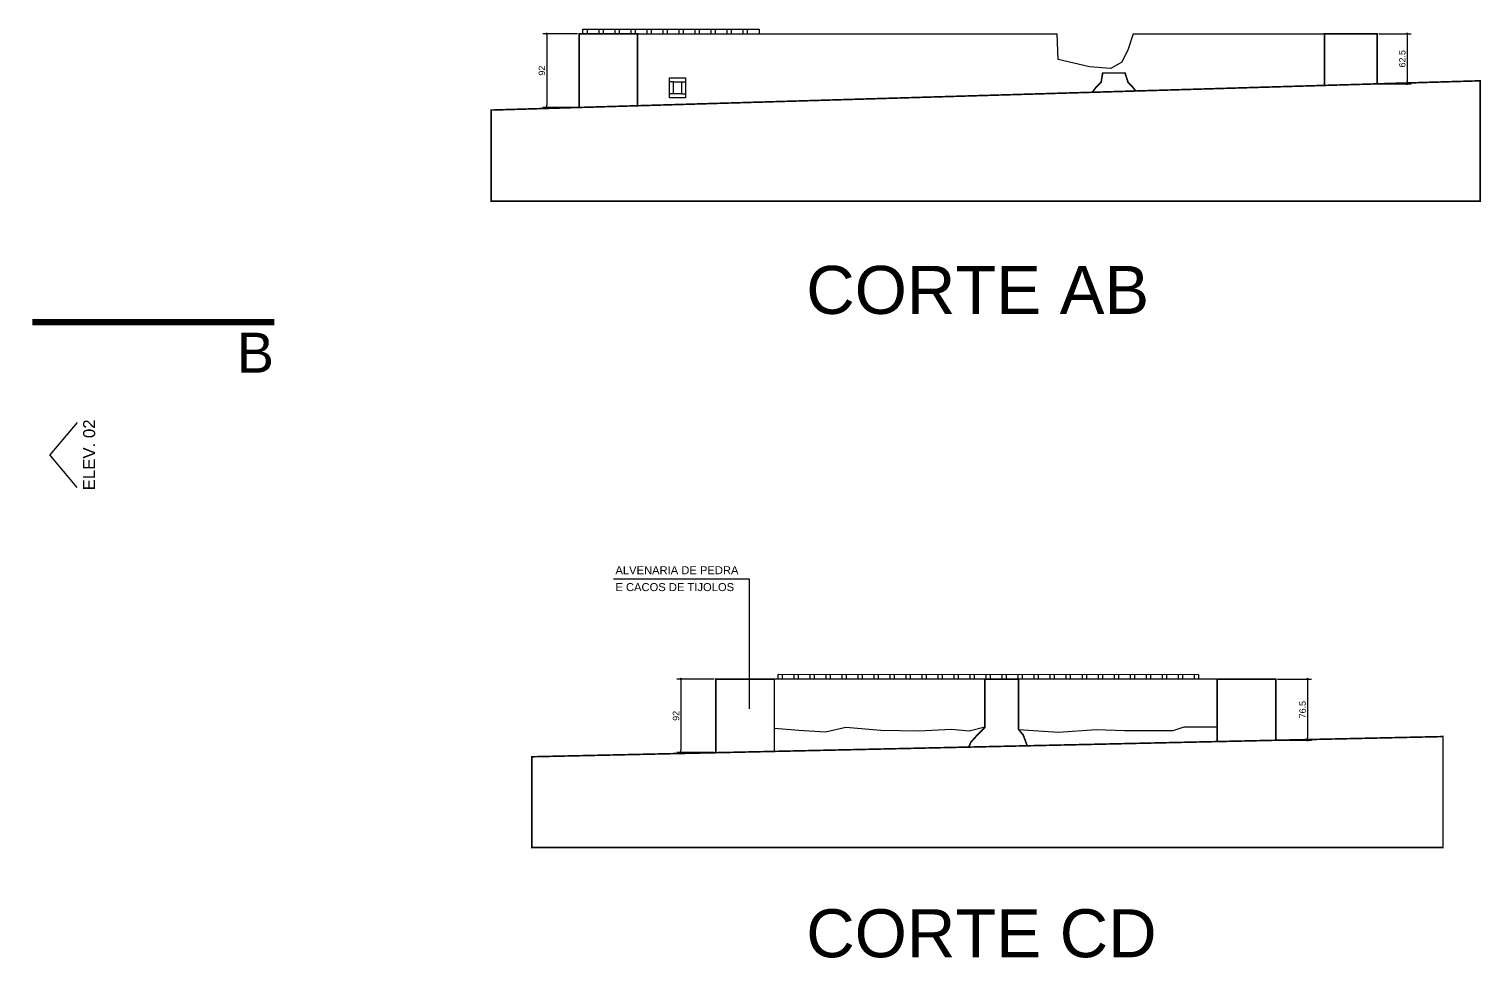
# Model space of a CAD drawing. Extents: x -35835 to -2852, y -1941 to 14855.
# Drawn here: x -10113 to -8299, y -6 to 1155 of the extents above; entities that cross this region are included whole.
import ezdxf

# ---------------------------------------------------------------- set-up
doc = ezdxf.new("R2010")
doc.units = 0
doc.header["$PDMODE"] = 35
doc.linetypes.add('CENTER2', pattern=[28.575, 19.05, -3.175, 3.175, -3.175])
doc.layers.get('0').update_dxf_attribs({"linetype": 'CONTINUOUS'})
doc.layers.get('DEFPOINTS').update_dxf_attribs({"linetype": 'CONTINUOUS'})
for name, color, linetype in [('COTA', 7, 'CONTINUOUS'), ('PAREDE', 7, 'CONTINUOUS'), ('PAREDE_FINA', 7, 'CONTINUOUS')]:
    doc.layers.add(name, color=color, linetype=linetype)
doc.styles.add('TEXTO', font='ARIAL.TTF')
doc.dimstyles.new('COTA', dxfattribs={"dimtxt": 8, "dimasz": 3, "dimexe": 5, "dimexo": 2, "dimgap": 2, "dimtad": 1, "dimdec": 1, "dimdsep": 46, "dimtxsty": 'TEXTO', "dimblk1": 'DOT', "dimblk2": 'DOT', "dimsah": 1, "dimcen": 0, "dimclrd": 256, "dimclre": 256, "dimclrt": 256, "dimadec": 0, "dimazin": 0, "dimtfac": 1, "dimtdec": 4, "dimtmove": 0, "dimatfit": 3, "dimldrblk": 'DOT', "dimfxl": 1, "dimtolj": 1, "dimtzin": 0, "dimarcsym": 0})

# ---------------------------------------------------------------- blocks, each defined once
blk = doc.blocks.new('_DOT')
at = {"color": 0, "linetype": 'ByBlock'}
blk.add_line((-0.5, 0), (-1, 0), dxfattribs=at)
at = {"color": 0, "linetype": 'ByBlock', "const_width": 0.5}
blk.add_lwpolyline([(-0.25, 0, 1), (0.25, 0, 1)], format="xyb", close=True, dxfattribs=at)
blk = doc.blocks.new('*D28')
at = {"layer": 'COTA', "lineweight": -2}
for p, q in [((-9427.4, 1149.1), (-9470.9, 1149.1)), ((-9465.9, 1146.1), (-9465.9, 1060.1)), ((-9427.4, 1057.1), (-9470.9, 1057.1))]:
    blk.add_line(p, q, dxfattribs=at)
at = {"layer": 'DEFPOINTS', "color": 0}
for p in [(-9425.4, 1149.1), (-9465.9, 1057.1), (-9425.4, 1057.1)]:
    blk.add_point(p, dxfattribs=at)
at = {"layer": 'COTA', "lineweight": -2, "xscale": 3, "yscale": 3, "zscale": 3}
for p, rotation in [((-9465.9, 1149.1), 90), ((-9465.9, 1057.1), 270)]:
    blk.add_blockref('_DOT', p, dxfattribs=dict(at, rotation=rotation))
at = {"layer": 'COTA', "insert": (-9472, 1103.1), "char_height": 8, "attachment_point": 5, "rotation": 90, "style": 'TEXTO'}
blk.add_mtext('\\A1;92', dxfattribs=at)
blk = doc.blocks.new('*D29')
at = {"layer": 'COTA', "lineweight": -2}
for p, q in [((-8426.4, 1149.1), (-8386, 1149.1)), ((-8391, 1146.1), (-8391, 1089.6)), ((-8426.4, 1086.6), (-8386, 1086.6))]:
    blk.add_line(p, q, dxfattribs=at)
at = {"layer": 'DEFPOINTS', "color": 0}
for p in [(-8428.4, 1149.1), (-8428.4, 1086.6), (-8391, 1086.6)]:
    blk.add_point(p, dxfattribs=at)
at = {"layer": 'COTA', "lineweight": -2, "xscale": 3, "yscale": 3, "zscale": 3}
for p, rotation in [((-8391, 1149.1), 90), ((-8391, 1086.6), 270)]:
    blk.add_blockref('_DOT', p, dxfattribs=dict(at, rotation=rotation))
at = {"layer": 'COTA', "insert": (-8397.1, 1117.9), "char_height": 8, "attachment_point": 5, "rotation": 90, "style": 'TEXTO'}
blk.add_mtext('\\A1;62.5', dxfattribs=at)
blk = doc.blocks.new('*D30')
at = {"layer": 'COTA', "lineweight": -2}
for p, q in [((-9256.6, 343), (-9303.3, 343)), ((-9298.3, 340), (-9298.3, 254)), ((-9256.6, 251), (-9303.3, 251))]:
    blk.add_line(p, q, dxfattribs=at)
at = {"layer": 'DEFPOINTS', "color": 0}
for p in [(-9254.6, 343), (-9298.3, 251), (-9254.6, 251)]:
    blk.add_point(p, dxfattribs=at)
at = {"layer": 'COTA', "lineweight": -2, "xscale": 3, "yscale": 3, "zscale": 3}
for p, rotation in [((-9298.3, 343), 90), ((-9298.3, 251), 270)]:
    blk.add_blockref('_DOT', p, dxfattribs=dict(at, rotation=rotation))
at = {"layer": 'COTA', "insert": (-9304.4, 297), "char_height": 8, "attachment_point": 5, "rotation": 90, "style": 'TEXTO'}
blk.add_mtext('\\A1;92', dxfattribs=at)
blk = doc.blocks.new('*D31')
at = {"layer": 'COTA', "lineweight": -2}
for p, q in [((-8553.1, 343), (-8510.5, 343)), ((-8515.5, 340), (-8515.5, 269.5)), ((-8553.1, 266.5), (-8510.5, 266.5))]:
    blk.add_line(p, q, dxfattribs=at)
at = {"layer": 'DEFPOINTS', "color": 0}
for p in [(-8555.1, 343), (-8555.1, 266.5), (-8515.5, 266.5)]:
    blk.add_point(p, dxfattribs=at)
at = {"layer": 'COTA', "lineweight": -2, "xscale": 3, "yscale": 3, "zscale": 3}
for p, rotation in [((-8515.5, 343), 90), ((-8515.5, 266.5), 270)]:
    blk.add_blockref('_DOT', p, dxfattribs=dict(at, rotation=rotation))
at = {"layer": 'COTA', "insert": (-8521.6, 304.7), "char_height": 8, "attachment_point": 5, "rotation": 90, "style": 'TEXTO'}
blk.add_mtext('\\A1;76.5', dxfattribs=at)

msp = doc.modelspace()

# ---------------------------------------------------------------- linework, layer by layer
at = {"layer": 'PAREDE', "const_width": 2}
for points in [[(-9425.42, 1057.11), (-9425.42, 1149.11), (-9352.42, 1149.11), (-9352.42, 1059.27)], [(-8494.32, 1084.66), (-8494.32, 1149.11), (-8428.42, 1149.11), (-8428.42, 1086.61)], [(-8784.45, 1076.07), (-8779.99, 1081.95), (-8773.38, 1088.56), (-8771.42, 1100.13), (-8743.42, 1100.13), (-8739.65, 1088.23), (-8733.69, 1082.28), (-8730.24, 1077.68)], [(-9254.6, 250.95), (-9254.6, 342.95), (-9181.6, 342.95), (-9181.6, 252.57)], [(-8938.72, 257.95), (-8936.18, 263.88), (-8926.98, 274.22), (-8918.54, 282.67), (-8918.54, 342.95), (-8876.54, 342.95), (-8876.54, 280.1), (-8870.68, 273.07), (-8865.7, 259.57)], [(-8628.54, 264.82), (-8628.54, 342.95), (-8555.1, 342.95), (-8555.1, 266.45)]]:
    msp.add_lwpolyline(points, dxfattribs=at)
for points in [[(-8299.81, 1090.41), (-8299.81, 939.98), (-9535.4, 939.98), (-9535.4, 1053.85)], [(-9484.66, 245.85), (-9484.66, 132.49), (-8346.2, 132.49), (-8346.2, 271.08)]]:
    msp.add_lwpolyline(points, close=True, dxfattribs=at)
at = {"layer": 'PAREDE_FINA'}
for points in [[(-9420.65, 1149.11), (-9420.65, 1155.09)], [(-9420.65, 1155.03), (-9200.65, 1155.03), (-9200.65, 1149.02)], [(-9415.65, 1155.09), (-9415.65, 1149.1)], [(-9400.65, 1149.11), (-9400.65, 1155.09)], [(-9395.65, 1155.09), (-9395.65, 1149.1)], [(-9380.65, 1149.11), (-9380.65, 1155.09)], [(-9375.65, 1155.09), (-9375.65, 1149.1)], [(-9360.65, 1149.08), (-9360.65, 1155.06)], [(-9355.65, 1155.06), (-9355.65, 1149.07)], [(-9352.42, 1149.11), (-8828.43, 1149.11)], [(-9340.65, 1149.08), (-9340.65, 1155.06)], [(-9335.65, 1155.06), (-9335.65, 1149.07)], [(-9320.65, 1149.08), (-9320.65, 1155.06)], [(-9315.65, 1155.06), (-9315.65, 1149.07)], [(-9300.65, 1149.08), (-9300.65, 1155.06)], [(-9295.65, 1155.06), (-9295.65, 1149.07)], [(-9280.65, 1149.05), (-9280.65, 1155.03)], [(-9275.65, 1155.03), (-9275.65, 1149.04)], [(-9260.65, 1149.05), (-9260.65, 1155.03)], [(-9255.65, 1155.03), (-9255.65, 1149.04)], [(-9240.65, 1149.05), (-9240.65, 1155.03)], [(-9235.65, 1155.03), (-9235.65, 1149.04)], [(-9220.65, 1149.05), (-9220.65, 1155.03)], [(-9215.65, 1155.03), (-9215.65, 1149.04)], [(-8733.43, 1149.11), (-8739.51, 1129.76), (-8747.55, 1113.67), (-8761.35, 1105.63), (-8787.79, 1107.93), (-8826.87, 1117.12), (-8828.43, 1149.11)], [(-8733.43, 1149.11), (-8494.32, 1149.11)], [(-9307.42, 1089.11), (-9312.42, 1089.11)], [(-9297.42, 1089.11), (-9292.42, 1089.11)], [(-9307.42, 1074.11), (-9312.42, 1074.11)], [(-9297.42, 1074.11), (-9292.42, 1074.11)], [(-10052.77, 663.41), (-10086.94, 622.93)], [(-10052.77, 582.45), (-10086.94, 622.93)], [(-9382.49, 468.32), (-9212.88, 468.32), (-9212.88, 305.81)], [(-9176.82, 342.95), (-9176.82, 348.93)], [(-9176.82, 348.87), (-8651.82, 348.76)], [(-9171.82, 348.93), (-9171.82, 342.94)], [(-9156.82, 342.95), (-9156.82, 348.93)], [(-9151.82, 348.93), (-9151.82, 342.94)], [(-9136.82, 342.95), (-9136.82, 348.93)], [(-9131.82, 348.93), (-9131.82, 342.94)], [(-9116.82, 342.92), (-9116.82, 348.9)], [(-9111.82, 348.9), (-9111.82, 342.92)], [(-9096.82, 342.92), (-9096.82, 348.9)], [(-9091.82, 348.9), (-9091.82, 342.92)], [(-9076.82, 342.92), (-9076.82, 348.9)], [(-9071.82, 348.9), (-9071.82, 342.92)], [(-9056.82, 342.92), (-9056.82, 348.9)], [(-9051.82, 348.9), (-9051.82, 342.92)], [(-9036.82, 342.89), (-9036.82, 348.87)], [(-9031.82, 348.87), (-9031.82, 342.89)], [(-9016.82, 342.89), (-9016.82, 348.87)], [(-9011.82, 348.87), (-9011.82, 342.89)], [(-8996.82, 342.89), (-8996.82, 348.87)], [(-8991.82, 348.87), (-8991.82, 342.89)], [(-8976.82, 342.89), (-8976.82, 348.87)], [(-8971.82, 348.87), (-8971.82, 342.89)], [(-8956.82, 342.89), (-8956.82, 348.87)], [(-8951.82, 348.87), (-8951.82, 342.89)], [(-8936.82, 342.89), (-8936.82, 348.87)], [(-8931.82, 348.87), (-8931.82, 342.89)], [(-8916.82, 342.87), (-8916.82, 348.84)], [(-8911.82, 348.84), (-8911.82, 342.86)], [(-8896.82, 342.87), (-8896.82, 348.84)], [(-8891.82, 348.84), (-8891.82, 342.86)], [(-8876.82, 342.87), (-8876.82, 348.84)], [(-8871.82, 348.84), (-8871.82, 342.86)], [(-8856.82, 342.87), (-8856.82, 348.84)], [(-8851.82, 348.84), (-8851.82, 342.86)], [(-8836.82, 342.84), (-8836.82, 348.81)], [(-8831.82, 348.81), (-8831.82, 342.83)], [(-8816.82, 342.84), (-8816.82, 348.81)], [(-8811.82, 348.81), (-8811.82, 342.83)], [(-8796.82, 342.84), (-8796.82, 348.81)], [(-8791.82, 348.81), (-8791.82, 342.83)], [(-8776.82, 342.84), (-8776.82, 348.81)], [(-8771.82, 348.81), (-8771.82, 342.83)], [(-8756.82, 342.81), (-8756.82, 348.79)], [(-8751.82, 348.79), (-8751.82, 342.8)], [(-8736.82, 342.81), (-8736.82, 348.79)], [(-8731.82, 348.79), (-8731.82, 342.8)], [(-8716.82, 342.81), (-8716.82, 348.79)], [(-8711.82, 348.79), (-8711.82, 342.8)], [(-8696.82, 342.81), (-8696.82, 348.79)], [(-8691.82, 348.79), (-8691.82, 342.8)], [(-8676.82, 342.78), (-8676.82, 348.76)], [(-8671.82, 348.76), (-8671.82, 342.77)], [(-8656.82, 342.78), (-8656.82, 348.76)], [(-8651.82, 348.76), (-8651.82, 342.77)], [(-8918.54, 342.95), (-9181.6, 342.95)], [(-8628.54, 342.95), (-8876.54, 342.95)], [(-8918.54, 282.67), (-8938.3, 277.67), (-8960.14, 279.97), (-9001.51, 277.67), (-9048.62, 278.82), (-9092.29, 282.26), (-9117.57, 276.52), (-9150.89, 278.82), (-9181.6, 281.31)], [(-8876.54, 280.1), (-8826.51, 276.52), (-8779.74, 279.97), (-8744.12, 278.82), (-8683.21, 278.82), (-8669.43, 283.41), (-8634.95, 283.41), (-8628.54, 283.41)]]:
    msp.add_lwpolyline(points, dxfattribs=at)
for points in [[(-9312.42, 1094.11), (-9292.42, 1094.11), (-9292.42, 1069.11), (-9312.42, 1069.11)], [(-9307.42, 1089.11), (-9297.42, 1089.11), (-9297.42, 1074.11), (-9307.42, 1074.11)]]:
    msp.add_lwpolyline(points, close=True, dxfattribs=at)
at = {"layer": 'PAREDE_FINA', "linetype": 'CENTER2', "ltscale": 3, "const_width": 8}
msp.add_lwpolyline([(-10108.72, 788.85), (-9806.2, 788.85)], dxfattribs=at)

# ---------------------------------------------------------------- texts
at = {"layer": 'PAREDE_FINA', "style": 'TEXTO'}
for s, height, p in [('CORTE AB', 60, (-9141.73, 799.16)), ('B', 50, (-9853.28, 725.69)), ('ALVENARIA DE PEDRA', 10, (-9380.14, 473.93)), ('E CACOS DE TIJOLOS', 10, (-9380.14, 452.83)), ('CORTE CD', 60, (-9141.73, -4.68))]:
    msp.add_text(s, height=height, dxfattribs=at).set_placement(p)
at = {"layer": 'PAREDE_FINA', "style": 'TEXTO', "text_generation_flag": 6}
msp.add_text('ELEV. 02', height=15, rotation=270, dxfattribs=at).set_placement((-10030.17, 578.77))

# ---------------------------------------------------------------- dimensions: what is measured, and where the dimension line sits
at = {"layer": 'COTA'}
for base, p1, p2, picture, middle in [((-9465.94, 1057.11), (-9425.42, 1149.11), (-9425.42, 1057.11), '*D28', (-9472.03, 1103.11)), ((-8390.97, 1086.61), (-8428.42, 1149.11), (-8428.42, 1086.61), '*D29', (-8397.06, 1117.86)), ((-9298.29, 250.95), (-9254.6, 342.95), (-9254.6, 250.95), '*D30', (-9304.38, 296.95)), ((-8515.51, 266.45), (-8555.1, 342.95), (-8555.1, 266.45), '*D31', (-8521.6, 304.7))]:
    dim = msp.add_linear_dim(base=base, p1=p1, p2=p2, angle=90, dimstyle='COTA', dxfattribs=at)
    dim.commit()
    dim.dimension.update_dxf_attribs({"geometry": picture, "text_midpoint": middle})

doc.saveas('drawing.dxf')
